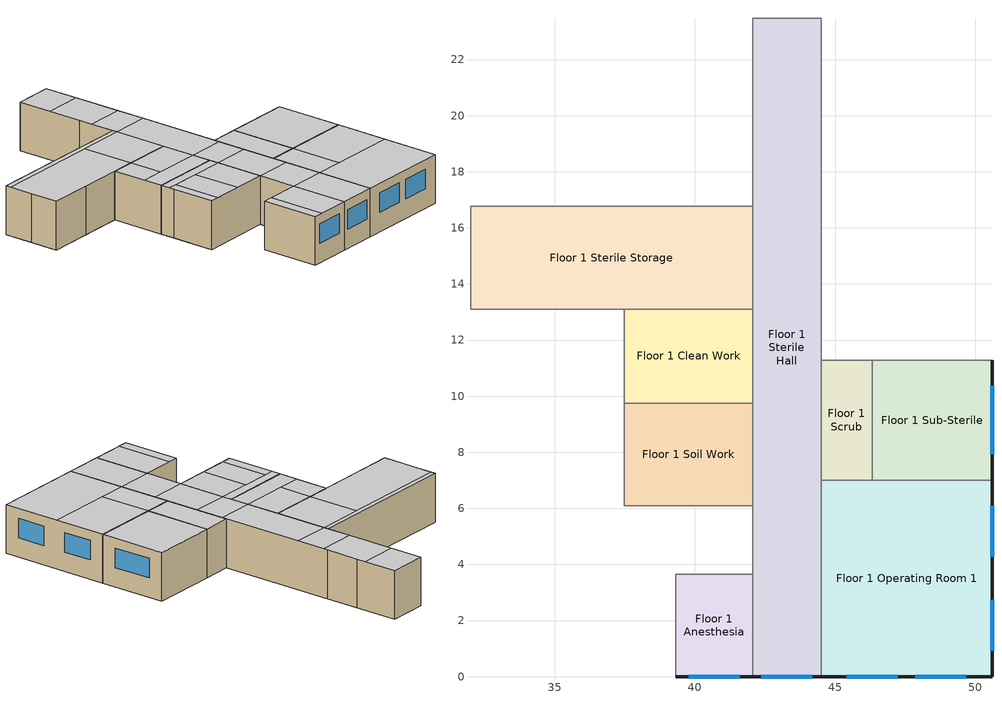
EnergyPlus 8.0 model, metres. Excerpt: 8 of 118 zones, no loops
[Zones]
Floor 1 Anesthesia
 floor ground (ext_slab_8in_with_carpet): 42.06,3.66 42.06,0 39.32,0 39.32,3.66 z0
 wall outside (nonres_ext_wall): 39.32,0 42.06,0 z0:3.05
 wall to Floor 1 Sterile Hall (int_wall): 42.06,0 42.06,3.66 z0:3.05
 wall to Floor 1 Nurse Hall (int_wall): 42.06,3.66 39.32,3.66 z0:3.05
 wall to Floor 1 Recovery Room (int_wall): 39.32,3.66 39.32,0 z0:3.05
 window (Window_U_0.52_SHGC_0.40): 39.78,0 41.61,0 z1.22:2.44
 ceiling to Floor 2 Exam Hall 3 (int_slab_ceiling): 39.32,0 39.93,0 39.93,3.66 39.32,3.66 z3.05
 ceiling to Floor 2 Exam 4 (int_slab_ceiling): 42.06,3.66 39.93,3.66 39.93,0 42.06,0 z3.05
Floor 1 Clean Work
 floor ground (ext_slab_8in_with_carpet): 37.49,9.75 37.49,13.11 42.06,13.11 42.06,9.75 z0
 wall to Floor 1 Sterile Storage (int_wall): 42.06,13.11 37.49,13.11 z0:3.05
 wall to Floor 1 Soil (int_wall): 37.49,13.11 37.49,9.75 z0:3.05
 wall to Floor 1 Sterile Hall (int_wall): 42.06,9.75 42.06,13.11 z0:3.05
 wall to Floor 1 Soil Work (int_wall): 37.49,9.75 42.06,9.75 z0:3.05
 ceiling to Floor 2 Scheduling 1 (int_slab_ceiling): 42.06,13.11 39.01,13.11 39.01,10.97 42.06,10.97 z3.05
 ceiling to Floor 2 X-Ray (int_slab_ceiling): 37.49,13.11 37.49,10.97 39.01,10.97 39.01,13.11 z3.05
 ceiling to Floor 2 Reception Hall (int_slab_ceiling): 42.06,10.97 37.49,10.97 37.49,9.75 42.06,9.75 z3.05
Floor 1 Operating Room 1
 floor ground (ext_slab_8in_with_carpet): 50.6,7.01 50.6,0 44.5,0 44.5,7.01 z0
 wall outside (nonres_ext_wall): 44.5,0 50.6,0 50.6,7.01 z0:3.05
 wall to Floor 1 Sterile Hall (int_wall): 44.5,7.01 44.5,0 z0:3.05
 wall to Floor 1 Sub-Sterile (int_wall): 50.6,7.01 46.33,7.01 z0:3.05
 wall to Floor 1 Scrub (int_wall): 46.33,7.01 44.5,7.01 z0:3.05
 window (Window_U_0.52_SHGC_0.40): 45.42,0 47.24,0 / 47.85,0 49.68,0 / 50.6,0.91 50.6,2.74 / 50.6,4.27 50.6,6.1 z1.22:2.44
 ceiling to Floor 2 Conference (int_slab_ceiling): 50.6,0 50.6,3.66 44.5,3.66 44.5,0 z3.05
 ceiling to Floor 2 Office (int_slab_ceiling): 50.6,7.01 46.33,7.01 46.33,3.66 50.6,3.66 z3.05
 ceiling to Floor 2 Office Hall (int_slab_ceiling): 44.5,3.66 46.33,3.66 46.33,7.01 44.5,7.01 z3.05
Floor 1 Scrub
 floor ground (ext_slab_8in_with_carpet): 46.33,7.01 44.5,7.01 44.5,11.28 46.33,11.28 z0
 wall to Floor 1 Sub-Sterile (int_wall): 46.33,7.01 46.33,11.28 z0:3.05
 wall to Floor 1 Sterile Hall (int_wall): 44.5,11.28 44.5,7.01 z0:3.05
 wall to Floor 1 Operating Room 2 (int_wall): 46.33,11.28 44.5,11.28 z0:3.05
 ceiling to Floor 2 Office Hall (int_slab_ceiling): 44.5,7.01 46.33,7.01 46.33,11.28 44.5,11.28 z3.05
Floor 1 Soil Work
 floor ground (ext_slab_8in_with_carpet): 42.06,9.75 42.06,6.1 37.49,6.1 37.49,9.75 z0
 wall to Floor 1 Sterile Hall (int_wall): 42.06,6.1 42.06,9.75 z0:3.05
 wall to Floor 1 Nurse Hall (int_wall): 37.49,6.1 42.06,6.1 z0:3.05
 wall to Floor 1 Soil (int_wall): 37.49,9.75 37.49,8.84 z0:3.05
 wall to Floor 1 Nurse Toilet (int_wall): 37.49,8.84 37.49,6.1 z0:3.05
 ceiling to Floor 2 Exam 3 (int_slab_ceiling): 37.49,6.1 38.1,6.1 38.1,9.14 37.49,9.14 z3.05
 ceiling to Floor 2 Exam Hall 3 (int_slab_ceiling): 38.1,6.1 39.93,6.1 39.93,9.14 38.1,9.14 z3.05
 ceiling to Floor 2 Reception Hall (int_slab_ceiling): 42.06,9.14 42.06,9.75 37.49,9.75 37.49,9.14 z3.05
 ceiling to Floor 2 Dictation (int_slab_ceiling): 42.06,6.1 42.06,9.14 39.93,9.14 39.93,6.1 z3.05
Floor 1 Sterile Hall
 floor ground (ext_slab_8in_with_carpet): 42.06,23.47 44.5,23.47 44.5,0 42.06,0 z0
 wall outside (nonres_ext_wall): 42.06,0 44.5,0 z0:3.05
 wall to Floor 1 Operating Room 3 (int_wall): 42.06,23.47 42.06,19.2 z0:3.05
 wall to Floor 1 Utility Hall (int_wall): 44.5,23.47 42.06,23.47 z0:3.05
 wall to Floor 1 Nurse Hall (int_wall): 42.06,6.1 42.06,3.66 z0:3.05
 wall to Floor 1 Sterile Storage (int_wall): 42.06,16.76 42.06,13.11 z0:3.05
 wall to Floor 1 Locker Room Hall (int_wall): 42.06,19.2 42.06,16.76 z0:3.05
 wall to Floor 1 Operating Room 2 (int_wall): 44.5,11.28 44.5,18.59 z0:3.05
 wall to Floor 1 Utility Janitor (int_wall): 44.5,18.59 44.5,20.73 z0:3.05
 wall to Floor 1 Utility Room (int_wall): 44.5,20.73 44.5,23.47 z0:3.05
 window (Window_U_0.52_SHGC_0.40): 42.37,0 44.2,0 z1.22:2.44
 ceiling to Floor 2 Conference (int_slab_ceiling): 44.5,0 44.5,3.66 42.06,3.66 42.06,0 z3.05
 ceiling to Floor 2 Storage 2 (int_slab_ceiling): 42.06,23.47 42.06,21.34 44.5,21.34 44.5,23.47 z3.05
 ceiling to Floor 2 Lounge (int_slab_ceiling): 42.06,6.1 44.5,6.1 44.5,9.14 42.06,9.14 z3.05
 ceiling to Floor 2 Conference Toilet (int_slab_ceiling): 44.5,3.66 44.5,6.1 42.06,6.1 42.06,3.66 z3.05
 ceiling to Floor 2 Scheduling 1 (int_slab_ceiling): 42.06,10.97 44.5,10.97 44.5,16.46 42.06,16.46 z3.05
 ceiling to Floor 2 Work Hall (int_slab_ceiling): 42.06,16.46 44.5,16.46 44.5,18.29 42.06,18.29 z3.05
 ceiling to Floor 2 Reception Hall (int_slab_ceiling): 44.5,9.14 44.5,10.97 42.06,10.97 42.06,9.14 z3.05
 ceiling to Floor 2 Nurse Station 1 (int_slab_ceiling): 44.5,21.34 42.06,21.34 42.06,18.29 44.5,18.29 z3.05
Floor 1 Sterile Storage
 floor ground (ext_slab_8in_with_carpet): 42.06,16.76 42.06,13.11 32,13.11 32,16.76 z0
 wall to Floor 1 Dictation (int_wall): 32,13.11 34.75,13.11 z0:3.05
 wall to Floor 1 Nurse Janitor (int_wall): 32,16.76 32,14.94 z0:3.05
 wall to Floor 1 Locker Room Hall (int_wall): 42.06,16.76 32,16.76 z0:3.05
 wall to Floor 1 Humid (int_wall): 32,14.94 32,13.11 z0:3.05
 wall to Floor 1 Soil (int_wall): 34.75,13.11 37.49,13.11 z0:3.05
 ceiling to Floor 2 Scheduling 1 (int_slab_ceiling): 42.06,13.11 42.06,16.46 39.01,16.46 39.01,13.11 z3.05
 ceiling to Floor 2 Work Hall (int_slab_ceiling): 32,16.76 32,16.46 42.06,16.46 42.06,16.76 z3.05
 ceiling to Floor 2 X-Ray (int_slab_ceiling): 39.01,13.11 39.01,16.46 32,16.46 32,13.11 z3.05
Floor 1 Sub-Sterile
 floor ground (ext_slab_8in_with_carpet): 46.33,7.01 46.33,11.28 50.6,11.28 50.6,7.01 z0
 wall outside (nonres_ext_wall): 50.6,7.01 50.6,11.28 z0:3.05
 wall to Floor 1 Operating Room 2 (int_wall): 50.6,11.28 46.33,11.28 z0:3.05
 window (Window_U_0.52_SHGC_0.40): 50.6,7.92 50.6,10.36 z1.22:2.44
 ceiling to Floor 2 Office (int_slab_ceiling): 46.33,11.28 46.33,7.01 50.6,7.01 50.6,11.28 z3.05
[Building]
OutPatient HealthCare: North Axis {deg}=0; Terrain=City; Loads Convergence Tolerance Value=0.04; Temperature Convergence Tolerance Value {deltaC}=0.2; Solar Distribution=FullInteriorAndExterior; Maximum Number of Warmup Days=25; Minimum Number of Warmup Days=6
[Site:Location]
Site:Location=Baltimore Blt Washngtn IntL_MD_USA Design_Conditions; Latitude {N+ S-}=39.17; Longitude {W- E+}=-76.68; Time Zone Relative to GMT {GMT+/-}=-5; Elevation {m}=45
[SizingPeriod:DesignDay] Day of Month=21; Dry-Bulb Temperature Range Modifier Type=DefaultMultipliers; Humidity Condition Type=Wetbulb; Barometric Pressure {Pa}=100786; Rain {Yes/No}=No; Snow on ground {Yes/No}=No; Daylight Savings Time Indicator=No
Name | Month | Day Type | Maximum Dry-Bulb Temperature {C} | Daily Dry-Bulb Temperature Range {C} | Wetbulb at Maximum Dry-Bulb {C} | Wind Speed {m/s} design conditions vs. traditional 6.71 m/s (15 mph) | Wind Direction {Degrees; N=0, S=180} | Solar Model Indicator | Clearness {0.0 to 1.1} | Wind Speed {m/s} design conditions vs. traditional 3.35 m/s (7mph) | ASHRAE Clear Sky Optical Depth for Beam Irradiance (taub) | ASHRAE Clear Sky Optical Depth for Diffuse Irradiance (taud)
Baltimore Blt Washngtn IntL Ann Htg 99.6% Condns DB | 1 | WinterDesignDay | -10.6 | 0 | -10.6 | 3.9 | 290 | ASHRAEClearSky | 0
Baltimore Blt Washngtn IntL Ann Clg .4% Condns DB=>MWB | 7 | SummerDesignDay | 34.4 | 10.4 | 23.9 |  | 280 | ASHRAETau |  | 4.6 | 0.552 | 1.769
[Site:GroundTemperature:BuildingSurface]
20.12, 20.07, 20.22, 20.34, 20.54, 21.58, 21.84, 21.91, 21.84, 20.85, 20.53, 20.26
[Site:WaterMainsTemperature]
Calculation Method=CORRELATION; Annual Average Outdoor Air Temperature {C}=12.61; Maximum Difference In Monthly Average Outdoor Air Temperatures {deltaC}=25.23
[Material]
Name | Roughness | Thickness {m} | Conductivity {W/m-K} | Density {kg/m3} | Specific Heat {J/kg-K} | Thermal Absorptance | Solar Absorptance | Visible Absorptance | Absorptance:Thermal | Absorptance:Solar | Absorptance:Visible
Std Wood 6inch | MediumSmooth | 0.15 | 0.12 | 540 | 1210 | 0.9 | 0.7 | 0.7
F07 25mm stucco | Smooth | 0.0254 | 0.72 | 1856 | 840 | 0.9 | 0.7 | 0.7
G01 13mm gypsum board | Smooth | 0.0127 | 0.16 | 800 | 1090 |  |  |  | 0.9 | 0.7 | 0.5
G01 16mm gypsum board | MediumSmooth | 0.0159 | 0.16 | 800 | 1090
100mm Normalweight concrete floor | MediumRough | 0.1016 | 2.31 | 2322 | 832
200mm Normalweight concrete floor | MediumRough | 0.2032 | 2.31 | 2322 | 832
[Material:NoMass]
CP02 CARPET PAD: VeryRough, 0.21648, 0.9, 0.7, 0.8
Nonres_Exterior_Wall_Insulation: MediumSmooth, 2.368, 0.9, 0.7, 0.7
[Construction]
InteriorFurnishings: Std Wood 6inch
int_wall: G01 13mm gypsum board, G01 13mm gypsum board
ext_slab_8in_with_carpet: 200mm Normalweight concrete floor, CP02 CARPET PAD
int_slab_ceiling: CP02 CARPET PAD, 100mm Normalweight concrete floor
nonres_ext_wall: F07 25mm stucco, G01 16mm gypsum board, Nonres_Exterior_Wall_Insulation, G01 16mm gypsum board
Window_U_0.52_SHGC_0.40: REF D CLEAR 6MM, AIR 13MM, CLEAR 6MM
[WindowMaterial:Glazing] Optical Data Type=SpectralAverage; Thickness {m}=0.006; Infrared Transmittance at Normal Incidence=0; Front Side Infrared Hemispherical Emissivity=0.84; Conductivity {W/m-K}=0.9
Name | Solar Transmittance at Normal Incidence | Front Side Solar Reflectance at Normal Incidence | Back Side Solar Reflectance at Normal Incidence | Visible Transmittance at Normal Incidence | Front Side Visible Reflectance at Normal Incidence | Back Side Visible Reflectance at Normal Incidence | Back Side Infrared Hemispherical Emissivity
CLEAR 6MM | 0.775 | 0.071 | 0.071 | 0.881 | 0.08 | 0.08 | 0.84
REF D CLEAR 6MM | 0.429 | 0.308 | 0.379 | 0.334 | 0.453 | 0.505 | 0.82
[WindowMaterial:Gas]
AIR 13MM: Gas Type=Air; Thickness {m}=0.0127
[Zone] Type=1; Multiplier=1; Ceiling Height {m}=-9999; Floor Area {m2}=autocalculate; Part of Total Floor Area=Yes
Name | Volume {m3}
Floor 1 Anesthesia | 30.5822
Floor 1 Clean Work | 46.7228
Floor 1 Operating Room 1 | 130.2575
Floor 1 Scrub | 23.7862
Floor 1 Soil Work | 50.9703
Floor 1 Sterile Hall | 174.4318
Floor 1 Sterile Storage | 112.1347
Floor 1 Sub-Sterile | 55.501
[InternalMass] Construction=InteriorFurnishings
Name | Zone | Surface Area {m2}
Floor 1 Anesthesia_InternalMass_1 | Floor 1 Anesthesia | 20.0671
Floor 1 Clean Work_InternalMass_1 | Floor 1 Clean Work | 30.658
Floor 1 Operating Room 1_InternalMass_1 | Floor 1 Operating Room 1 | 85.4708
Floor 1 Scrub_InternalMass_1 | Floor 1 Scrub | 15.6077
Floor 1 Soil Work_InternalMass_1 | Floor 1 Soil Work | 33.4451
Floor 1 Sterile Hall_InternalMass_1 | Floor 1 Sterile Hall | 114.4565
Floor 1 Sterile Storage_InternalMass_1 | Floor 1 Sterile Storage | 73.5792
Floor 1 Sub-Sterile_InternalMass_1 | Floor 1 Sub-Sterile | 36.418
[People] Number of People Schedule=BLDG_OCC_SCH; Number of People Calculation Method=People/Area; People per Zone Floor Area {person/m2}=0.215299; Fraction Radiant=0.3; Sensible Heat Fraction=AUTOCALCULATE; Activity Level Schedule=ACTIVITY_SCH; Enable ASHRAE 55 Comfort Warnings=No; Mean Radiant Temperature Calculation Type=ZoneAveraged; Work Efficiency Schedule=WORK_EFF_SCH; Clothing Insulation Schedule=CLOTHING_SCH; Air Velocity Schedule=AIR_VELO_SCH; Thermal Comfort Model 1 Type=FANGER
Name | Zone or ZoneList
Floor 1 Anesthesia People | Floor 1 Anesthesia
Floor 1 Clean Work People | Floor 1 Clean Work
Floor 1 Operating Room 1 People | Floor 1 Operating Room 1
Floor 1 Soil Work People | Floor 1 Soil Work
[Lights] Design Level Calculation Method=Watts/Area; Return Air Fraction=0; Fraction Radiant=0.7; Fraction Visible=0.2; Fraction Replaceable=1; Return Air Fraction Calculated from Plenum Temperature=No
Floor 1 Anesthesia_Lights: Zone or ZoneList=Floor 1 Anesthesia; Schedule=BLDG_LIGHT_SCH; Watts per Zone Floor Area {W/m2}=17.8681
Floor 1 Clean Work_Lights: Zone or ZoneList=Floor 1 Clean Work; Schedule=BLDG_LIGHT_SCH; Watts per Zone Floor Area {W/m2}{W/m2=17.8681
Floor 1 Operating Room 1_Lights: Zone or ZoneList=Floor 1 Operating Room 1; Schedule=BLDG_LIGHT_SCH; Watts per Zone Floor Area {W/m2}{=20.3438
Floor 1 Scrub_Lights: Zone or ZoneList=Floor 1 Scrub; Schedule=BLDG_LIGHT_CORRIDOR_SCH; Watts per Zone Floor Area {W/m2}{W=8.52502
Floor 1 Soil Work_Lights: Zone or ZoneList=Floor 1 Soil Work; Schedule=BLDG_LIGHT_SCH; Watts per Zone Floor Area {W/m2}{W/m=17.8681
Floor 1 Sterile Hall_Lights: Zone or ZoneList=Floor 1 Sterile Hall; Schedule=BLDG_LIGHT_CORRIDOR_SCH; Watts per Zone Floor Area {W/m2}{W=8.52502
Floor 1 Sterile Storage_Lights: Zone or ZoneList=Floor 1 Sterile Storage; Schedule=BLDG_LIGHT_STORAGE_SCH; Watts per Zone Floor Area {W/m2}{W/=6.78126
Floor 1 Sub-Sterile_Lights: Zone or ZoneList=Floor 1 Sub-Sterile; Schedule=BLDG_LIGHT_CORRIDOR_SCH; Watts per Zone Floor Area {W/m2}{W=8.52502
[ElectricEquipment] Schedule=BLDG_EQUIP_SCH; Design Level Calculation Method=EquipmentLevel; Fraction Latent=0; Fraction Radiant=0.5; Fraction Lost=0
Name | Zone or ZoneList | Design Level {W}
Floor 1 Anesthesia_PlugMisc_Equip | Floor 1 Anesthesia | 216.0219
Floor 1 Clean Work_PlugMisc_Equip | Floor 1 Clean Work | 330.0334
Floor 1 Operating Room 1_PlugMisc_Equip | Floor 1 Operating Room 1 | 1840.19
Floor 1 Scrub_PlugMisc_Equip | Floor 1 Scrub | 33.6346
Floor 1 Soil Work_PlugMisc_Equip | Floor 1 Soil Work | 360.0364
Floor 1 Sterile Hall_PlugMisc_Equip | Floor 1 Sterile Hall | 246.6539
Floor 1 Sterile Storage_PlugMisc_Equip | Floor 1 Sterile Storage | 39.7328
Floor 1 Sub-Sterile_PlugMisc_Equip | Floor 1 Sub-Sterile | 78.4808
[GasEquipment]
Floor 1 Operating Room 1_GasMisc_Equip: Zone or ZoneList=Floor 1 Operating Room 1; Schedule=BLDG_EQUIP_SCH_BASE; Design Level Calculation Method=EquipmentLevel; Design Level {W}=3217.98; Fraction Latent=0; Fraction Radiant=0; Fraction Lost=0.5
[Exterior:Lights] Control Option=AstronomicalClock
Name | Schedule | Design Level {W}
Exterior_Lights_a | Exterior_lighting_schedule_a | 139.05
Exterior_Lights_b | Exterior_lighting_schedule_b | 8235.95
[ZoneInfiltration:DesignFlowRate] Schedule=INFIL_SCH; Design Flow Rate Calculation Method=Flow/ExteriorWallArea; Flow per Exterior Surface Area {m3/s-m2}=0.00056896; Constant Term Coefficient=0; Temperature Term Coefficient=0; Velocity Term Coefficient=0.224; Velocity Squared Term Coefficient=0
Name | Zone or ZoneList
Floor 1 Anesthesia_Infiltration | Floor 1 Anesthesia
Floor 1 Operating Room 1_Infiltration | Floor 1 Operating Room 1
Floor 1 Sub-Sterile_Infiltration | Floor 1 Sub-Sterile
[Schedule:Compact]
Exterior_lighting_schedule_a: Through:12/31, For:AllDays, Until: 06:00, 0, Until: 24:00, 1
Exterior_lighting_schedule_b: Through:12/31, For:AllDays, Until: 06:00, 0.7, Until: 24:00, 1
ACTIVITY_SCH: Through: 12/31, For: AllDays, Until: 24:00, 120
WORK_EFF_SCH: Through: 12/31, For: AllDays, Until: 24:00, 0
AIR_VELO_SCH: Through: 12/31, For: AllDays, Until: 24:00, 0.2
CLOTHING_SCH: Through: 04/30, For: AllDays, Until: 24:00, 1, Through: 09/30, For: AllDays, Until: 24:00, 0.5, Through: 12/31, For: AllDays, Until: 24:00, 1
INFIL_SCH: Through: 12/31, For: Weekdays, Until: 24:00, 0.25, For: Saturday, Until: 24:00, 0.25, For: SummerDesignDay WinterDesignDay, Until: 24:00, 1, For: Sunday Holidays AllOtherDays, Until: 24:00, 0.25
BLDG_LIGHT_CORRIDOR_SCH: Through: 12/31, For: Weekdays, Until: 4:00, 0.09519, Until: 6:00, 0.28557, Until: 7:00, 0.57114, Until: 18:00, 0.85671, Until: 20:00, 0.57114, Until: 22:00, 0.28557, Until: 24:00, 0.09519, For: SummerDesignDay, Until: 4:00, 0.1, Until: 6:00, 0.3, Until: 7:00, 0.6, Until: 18:00, 0.9, Until: 20:00, 0.6, Until: 22:00, 0.3, Until: 24:00, 0.1, For: WinterDesignDay, Until: 7:00, 0.1, Until: 9:00, 0.3, Until: 15:00, 0.4, Until: 20:00, 0.3, Until: 24:00, 0.1, For: Saturday, Until: 7:00, 0.09519, Until: 9:00, 0.28557, Until: 15:00, 0.38076, Until: 20:00, 0.28557, Until: 24:00, 0.09519, For: Sunday Holidays AllOtherDays, Until: 8:00, 0.047595, Until: 17:00, 0.09519, Until: 24:00, 0.047595
BLDG_LIGHT_SCH: Through: 12/31, For: Weekdays, Until: 4:00, 0.1, Until: 6:00, 0.3, Until: 7:00, 0.6, Until: 18:00, 0.9, Until: 20:00, 0.6, Until: 22:00, 0.3, Until: 24:00, 0.1, For: SummerDesignDay, Until: 4:00, 0.1, Until: 6:00, 0.3, Until: 7:00, 0.6, Until: 18:00, 0.9, Until: 20:00, 0.6, Until: 22:00, 0.3, Until: 24:00, 0.1, For: WinterDesignDay, Until: 7:00, 0.1, Until: 9:00, 0.3, Until: 15:00, 0.4, Until: 20:00, 0.3, Until: 24:00, 0.1, For: Saturday, Until: 7:00, 0.1, Until: 9:00, 0.3, Until: 15:00, 0.4, Until: 20:00, 0.3, Until: 24:00, 0.1, For: Sunday Holidays AllOtherDays, Until: 8:00, 0.05, Until: 17:00, 0.1, Until: 24:00, 0.05
BLDG_LIGHT_STORAGE_SCH: Through: 12/31, For: Weekdays, Until: 4:00, 0.06713, Until: 6:00, 0.20139, Until: 7:00, 0.40278, Until: 18:00, 0.60417, Until: 20:00, 0.40278, Until: 22:00, 0.20139, Until: 24:00, 0.06713, For: SummerDesignDay, Until: 4:00, 0.1, Until: 6:00, 0.3, Until: 7:00, 0.6, Until: 18:00, 0.9, Until: 20:00, 0.6, Until: 22:00, 0.3, Until: 24:00, 0.1, For: WinterDesignDay, Until: 7:00, 0.1, Until: 9:00, 0.3, Until: 15:00, 0.4, Until: 20:00, 0.3, Until: 24:00, 0.1, For: Saturday, Until: 7:00, 0.06713, Until: 9:00, 0.20139, Until: 15:00, 0.26852, Until: 20:00, 0.20139, Until: 24:00, 0.06713, For: Sunday Holidays AllOtherDays, Until: 8:00, 0.033565, Until: 17:00, 0.06713, Until: 24:00, 0.033565
BLDG_EQUIP_SCH: Through: 12/31, For: Weekdays, Until: 04:00, 0.297781, Until: 06:00, 0.496302, Until: 18:00, 0.992603, Until: 20:00, 0.496302, Until: 24:00, 0.297781, For: SummerDesignDay, Until: 04:00, 0.3, Until: 06:00, 0.5, Until: 18:00, 1, Until: 20:00, 0.5, Until: 24:00, 0.3, For: WinterDesignDay, Until: 07:00, 0.3, Until: 09:00, 0.5, Until: 15:00, 0.8, Until: 20:00, 0.5, Until: 24:00, 0.3, For: Saturday, Until: 07:00, 0.297781, Until: 09:00, 0.496302, Until: 15:00, 0.794083, Until: 20:00, 0.496302, Until: 24:00, 0.297781, For: Sunday Holidays AllOtherDays, Until: 08:00, 0.297781, Until: 17:00, 0.496302, Until: 24:00, 0.297781
BLDG_EQUIP_SCH_BASE: Through: 12/31, For: Weekdays, Until: 04:00, 0.3, Until: 06:00, 0.5, Until: 18:00, 1, Until: 20:00, 0.5, Until: 24:00, 0.3, For: SummerDesignDay, Until: 04:00, 0.3, Until: 06:00, 0.5, Until: 18:00, 1, Until: 20:00, 0.5, Until: 24:00, 0.3, For: WinterDesignDay, Until: 07:00, 0.3, Until: 09:00, 0.5, Until: 15:00, 0.8, Until: 20:00, 0.5, Until: 24:00, 0.3, For: Saturday, Until: 07:00, 0.3, Until: 09:00, 0.5, Until: 15:00, 0.8, Until: 20:00, 0.5, Until: 24:00, 0.3, For: Sunday Holidays AllOtherDays, Until: 08:00, 0.3, Until: 17:00, 0.5, Until: 24:00, 0.3
BLDG_OCC_SCH: Through: 12/31, For: Weekdays, Until: 04:00, 0.05, Until: 06:00, 0.2, Until: 07:00, 0.5, Until: 18:00, 0.9, Until: 20:00, 0.5, Until: 22:00, 0.2, Until: 24:00, 0.05, For: SummerDesignDay, Until: 04:00, 0.05, Until: 06:00, 0.2, Until: 07:00, 0.5, Until: 18:00, 0.9, Until: 20:00, 0.5, Until: 22:00, 0.2, Until: 24:00, 0.05, For: WinterDesignDay, Until: 07:00, 0.05, Until: 09:00, 0.2, Until: 15:00, 0.3, Until: 20:00, 0.2, Until: 24:00, 0.05, For: Saturday, Until: 07:00, 0.05, Until: 09:00, 0.2, Until: 15:00, 0.3, Until: 20:00, 0.2, Until: 24:00, 0.05, For: Sunday Holidays AllOtherDays, Until: 08:00, 0, Until: 17:00, 0.05, Until: 24:00, 0
